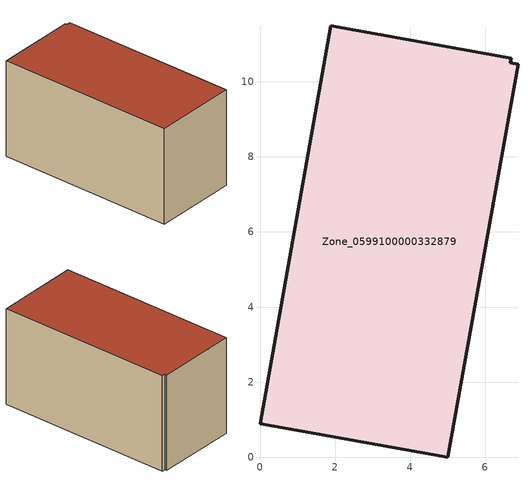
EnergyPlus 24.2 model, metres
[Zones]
Zone_0599100000332879
 floor ground (C_G): 0,0.89 1.88,11.49 6.7,10.64 6.67,10.51 6.88,10.47 5.01,0 z0
 wall outside (C_F): 1.88,11.49 0,0.89 5.01,0 6.88,10.47 6.67,10.51 6.7,10.64 1.88,11.49 z0:5.86
 roof outside (C_R): 0,0.89 5.01,0 6.88,10.47 6.67,10.51 6.7,10.64 1.88,11.49 z5.86
[BUILDING]
Pand.0599100000332879: North Axis=0; Terrain=City; Loads Convergence Tolerance Value=0.04; Temperature Convergence Tolerance Value=0.4; Solar Distribution=FullExterior; Maximum Number of Warmup Days=25; Minimum Number of Warmup Days=1
[Site:Location]
Rotterdam.The.Hague.AP_ZH_NLD Design_Conditions: Latitude=51.96; Longitude=4.45; Time Zone=1; Elevation=-4.5
[SITE:GROUNDTEMPERATURE:BUILDINGSURFACE]
18, 18, 18, 18, 18, 18, 18, 18, 18, 18, 18, 18
[MATERIAL] Thermal Absorptance=0.9; Solar Absorptance=0.7; Visible Absorptance=0.7
Name | Roughness | Thickness | Conductivity | Density | Specific Heat
G.TC.1975-1991 | MediumSmooth | 0.15 | 0.288461 | 540 | 1210
F.TC.1975-1991 | Rough | 0.3 | 0.230769 | 1920 | 840
R.TC.1975-1991 | MediumRough | 0.2 | 0.153846 | 1500 | 1000
[CONSTRUCTION]
C_G: G.TC.1975-1991
C_F: F.TC.1975-1991
C_R: R.TC.1975-1991
[ZONE]
Zone_0599100000332879: Type=1; Multiplier=1; Ceiling Height=Autocalculate; Volume=Autocalculate; Floor Area=autocalculate; Part of Total Floor Area=Yes
[ZONEINFILTRATION:DESIGNFLOWRATE]
Infil_Zone_0599100000332879: Zone or ZoneList or Space or SpaceList=Zone_0599100000332879; Schedule=AlwaysOn; Design Flow Rate Calculation Method=Flow/Area; Flow Rate per Floor Area=0.003; Constant Term Coefficient=1; Temperature Term Coefficient=0; Velocity Term Coefficient=0; Velocity Squared Term Coefficient=0
[HVACTEMPLATE:ZONE:IDEALLOADSAIRSYSTEM]
Zone_0599100000332879: Maximum Heating Supply Air Temperature=50; Minimum Cooling Supply Air Temperature=13; Maximum Heating Supply Air Humidity Ratio=0.0156; Minimum Cooling Supply Air Humidity Ratio=0.0077; Heating Limit=NoLimit; Cooling Limit=NoLimit; Dehumidification Control Type=ConstantSensibleHeatRatio; Cooling Sensible Heat Ratio=0.7; Dehumidification Setpoint=60; Humidification Control Type=None; Humidification Setpoint=30; Outdoor Air Method=None; Outdoor Air Flow Rate per Person=0.00944; Outdoor Air Flow Rate per Zone Floor Area=0; Outdoor Air Flow Rate per Zone=0; Demand Controlled Ventilation Type=None; Outdoor Air Economizer Type=NoEconomizer; Heat Recovery Type=None; Sensible Heat Recovery Effectiveness=0.7; Latent Heat Recovery Effectiveness=0.65
[ZONECONTROL:THERMOSTAT]
ThermostatControl_Zone_0599100000332879: Zone or ZoneList=Zone_0599100000332879; Control Type Schedule=DualSetpointControlType; Control 1=Thermostat_Zone_0599100000332879; Temperature Difference Between Cutout And Setpoint=0
[THERMOSTATSETPOINT:DUALSETPOINT]
Thermostat_Zone_0599100000332879: Heating Setpoint Temperature Schedule=HeatingSetpoint_Zone_0599100000332879; Cooling Setpoint Temperature Schedule=CoolingSetpoint_Zone_0599100000332879
[SCHEDULE:COMPACT]
HeatingSetpoint_Zone_0599100000332879: Through: 12/31, For: AllDays, Until: 24:00, 21
CoolingSetpoint_Zone_0599100000332879: Through: 12/31, For: AllDays, Until: 24:00, 24
DualSetpointControlType: Through: 12/31, For: AllDays, Until: 24:00, 4
AlwaysOn: Through: 12/31, For: AllDays, Until: 24:00, 1
